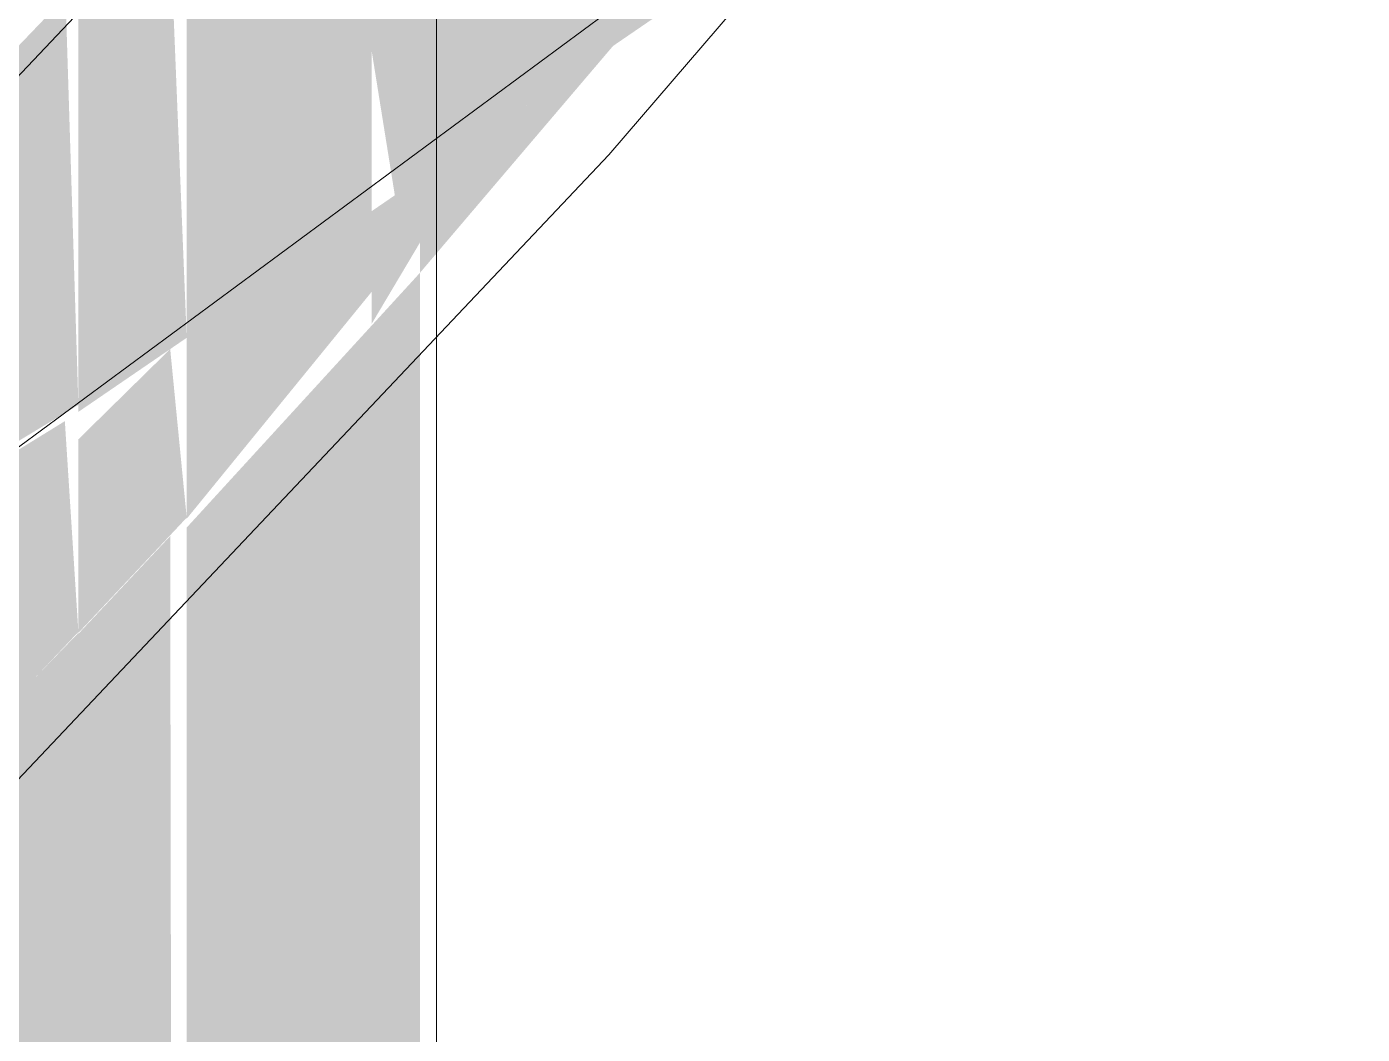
# Model space of a CAD drawing. Header units: millimetres. Extents: x -3576 to 4228, y -1686 to 5244.
# Drawn here: x -1126.11 to -1109.53, y 740.88 to 753.39 of the extents above; entities that cross this region are included whole.
import ezdxf

# ---------------------------------------------------------------- set-up
doc = ezdxf.new("R2010")
doc.units = ezdxf.units.MM
doc.layers.add('A_--------_E-', color=8, linetype='Continuous', lineweight=9)
doc.layers.add('M-_EQPT----_E', color=7, linetype='Continuous', lineweight=9)

# ---------------------------------------------------------------- blocks, each defined once
blk = doc.blocks.new('PNS-Filter column D1200 _180 Left feed 50-50_ - ASY PNS-Filter column D1200_iam-904181-В50 Аксонометрия')
at = {"layer": 'A_--------_E-'}
h = blk.add_hatch(color=254, dxfattribs=at)
h.paths.add_polyline_path([(-1124.122, 750.313), (-1121.824, 753.079), (-1121.538, 751.297), (-1121.225, 751.512), (-1121.225, 756.614), (-1121.824, 755.974), (-1121.824, 754.348), (-1124.122, 752.494), (-1124.122, 751.44)])
h.paths.add_polyline_path([(-1121.225, 756.614), (-1120.247, 757.328), (-1121.225, 757.276), (-1121.225, 756.93)])
h.paths.add_polyline_path([(-1116.567, 760.012), (-1105.431, 768.49), (-1088.71, 790.414), (-1089.864, 791.035), (-1089.429, 792.059), (-1094.41, 787.899), (-1096.219, 789.811), (-1090.808, 791.188), (-1094.657, 792.608), (-1101.195, 783.2), (-1109.586, 772.845), (-1109.109, 771.189), (-1116.33, 760.367)])
h.paths.add_polyline_path([(-1111.087, 776.418), (-1109.205, 777.383), (-1106.511, 786.097), (-1111.824, 778.894), (-1111.897, 778.05), (-1111.244, 776.735)])
h = blk.add_hatch(color=254, dxfattribs=at)
h.paths.add_polyline_path([(-1217.052, 681.189), (-1216.098, 681.579), (-1216.098, 683.194), (-1216.617, 682.472), (-1216.853, 681.577)])
h.paths.add_polyline_path([(-1121.225, 751.512), (-1118.063, 753.675), (-1110.208, 762.262), (-1106.872, 767.083), (-1116.588, 759.979), (-1118.623, 756.93), (-1120.247, 757.328), (-1121.225, 756.614), (-1121.225, 753.8)])
h.paths.add_polyline_path([(-1121.824, 749.704), (-1121.225, 750.712), (-1121.225, 751.512), (-1121.824, 751.101), (-1121.824, 749.719)])
h.paths.add_polyline_path([(-1109.418, 782.31), (-1108.457, 783.312), (-1109.148, 782.661)])
h = blk.add_hatch(color=254, dxfattribs=at)
h.paths.add_polyline_path([(-1124.122, 749.528), (-1121.824, 751.101), (-1121.824, 753.079), (-1124.122, 750.313)])
h.paths.add_polyline_path([(-1124.122, 752.494), (-1121.824, 754.348), (-1122.102, 755.974), (-1124.122, 754.706), (-1124.122, 752.658)])
h = blk.add_hatch(color=254, dxfattribs=at)
h.paths.add_polyline_path([(-1124.122, 572.444), (-1124.122, 575.69), (-1125.467, 575.342), (-1124.835, 573.98)])
h.paths.add_polyline_path([(-1125.467, 599.539), (-1124.122, 599.747), (-1124.122, 607.747), (-1125.467, 607.319), (-1125.467, 600.446)])
h.paths.add_polyline_path([(-1125.467, 748.608), (-1124.122, 749.528), (-1124.327, 754.578), (-1125.467, 753.862), (-1125.467, 748.695)])
h = blk.add_hatch(color=254, dxfattribs=at)
h.paths.add_polyline_path([(-1191.15, 565.321), (-1125.528, 575.473), (-1135.945, 597.918), (-1191.15, 589.378), (-1191.15, 566.217)])
h.paths.add_polyline_path([(-1167.367, 582.272), (-1171.584, 582.878), (-1173.491, 584.433), (-1173.332, 585.01), (-1171.161, 583.376), (-1167.163, 583.179), (-1164.331, 584.433), (-1164.331, 583.617), (-1166.716, 582.56)])
h.paths.add_polyline_path([(-1135.945, 597.918), (-1125.467, 599.539), (-1125.734, 607.498), (-1139.314, 605.177), (-1137.118, 600.446)])
h.paths.add_polyline_path([(-1137.372, 741.51), (-1125.467, 748.695), (-1125.626, 753.762), (-1136.545, 742.364)])
h.paths.add_polyline_path([(-1191.15, 696.168), (-1171.232, 710.801), (-1143.12, 735.579), (-1137.926, 741.191), (-1151.666, 733.495), (-1173.644, 723.421), (-1191.15, 716.841), (-1191.15, 697.181)])
h.paths.add_polyline_path([(-1175.493, 746.392), (-1174.239, 748.565), (-1173.934, 751.349), (-1174.997, 747.971)])
h = blk.add_hatch(color=10, dxfattribs=at)
h.paths.add_polyline_path([(-1228.793, 664.154), (-1216.098, 672.025), (-1216.098, 679.04), (-1219.25, 676.923), (-1221.915, 671.75), (-1228.645, 664.317)])
h.paths.add_polyline_path([(-1121.225, 750.336), (-1118.829, 753.151), (-1121.225, 751.512), (-1121.225, 750.351)])
for color, points in [(254, [(-1124.122, 747.282), (-1121.824, 750.101), (-1121.824, 751.101), (-1124.122, 749.528), (-1124.122, 747.295)]), (10, [(-1124.122, 618.17), (-1121.225, 618.618), (-1121.225, 750.336), (-1124.122, 747.172), (-1124.122, 624.894)]), (254, [(-1125.467, 617.962), (-1124.122, 618.17), (-1124.327, 747.066), (-1125.467, 745.853), (-1125.467, 624.894)])]:
    blk.add_hatch(color=color, dxfattribs=at).paths.add_polyline_path(points)
h = blk.add_hatch(color=254, dxfattribs=at)
h.paths.add_polyline_path([(-1125.467, 607.539), (-1124.122, 607.747), (-1124.122, 618.17), (-1125.467, 617.962), (-1125.467, 613.254)])
h.paths.add_polyline_path([(-1125.467, 745.864), (-1124.122, 747.295), (-1124.327, 749.388), (-1125.467, 748.268), (-1125.467, 745.876)])
h = blk.add_hatch(color=254, dxfattribs=at)
h.paths.add_polyline_path([(-1191.15, 558.489), (-1125.467, 568.65), (-1125.528, 575.473), (-1191.15, 565.321), (-1191.15, 558.566)])
h.paths.add_polyline_path([(-1191.15, 589.378), (-1135.945, 597.918), (-1139.409, 605.382), (-1191.15, 597.158), (-1191.15, 590.839)])
h.paths.add_polyline_path([(-1191.15, 604.513), (-1145.396, 611.591), (-1143.12, 611.418), (-1141.722, 610.366), (-1139.115, 605.428), (-1125.467, 607.539), (-1125.467, 617.962), (-1191.15, 607.8), (-1191.15, 605.428)])
h.paths.add_polyline_path([(-1191.15, 688.503), (-1170.218, 704.118), (-1149.238, 721.728), (-1138.524, 732.101), (-1125.467, 745.876), (-1125.635, 748.493), (-1130.824, 745.291), (-1137.926, 740.939), (-1147.113, 731.778), (-1172.097, 710.129), (-1191.15, 696.168), (-1191.15, 688.757)])
h = blk.add_hatch(color=254, dxfattribs=at)
h.paths.add_polyline_path([(-1191.15, 597.378), (-1139.43, 605.428), (-1141.722, 610.366), (-1143.12, 611.418), (-1146.515, 611.418), (-1191.15, 604.513), (-1191.15, 600.446)])
h.paths.add_polyline_path([(-1191.15, 607.8), (-1125.467, 617.962), (-1125.467, 745.864), (-1144.932, 725.745), (-1153.888, 717.625), (-1174.663, 700.801), (-1191.15, 688.503), (-1191.15, 613.254)])
for p, q in [((-1121.02, 756.764), (-1121.02, 751.651)), ((-1124.774, 754.297), (-1136.104, 742.321)), ((-1121.02, 751.651), (-1121.02, 750.567)), ((-1121.02, 750.567), (-1121.02, 571.996))]:
    blk.add_line(p, q, dxfattribs=at)
for points in [[(-1306.005, 1110.797, 0), (-1333.931, 1055.841, 0), (-1355.202, 999.464, 0), (-1369.094, 943.584, 0), (-1375.133, 890.106, 0), (-1373.114, 840.85, 0), (-1363.106, 797.493, 0), (-1345.449, 761.512, 0), (-1320.745, 734.133, 0), (-1289.836, 716.287, 0), (-1253.772, 708.582, 0), (-1213.784, 711.282, 0), (-1171.232, 724.293, 0), (-1127.565, 747.172, 0), (-1084.271, 779.142, 0), (-1055.725, 805.602, 0)], [(-1116.142, 754.989, 0), (-1118.88, 751.799, 0), (-1131.844, 738.096, 0), (-1145.513, 724.929, 0), (-1159.851, 712.293, 0), (-1174.826, 700.181, 0), (-1190.407, 688.589, 0), (-1206.568, 677.511, 0), (-1223.281, 666.942, 0), (-1233.414, 660.93, 0)]]:
    blk.add_polyline3d(points, dxfattribs=at)
blk = doc.blocks.new('PNS-Filter column D1200 _180 Left feed 50-50_ - Standard-909429-В50 Аксонометрия')
blk.add_blockref('PNS-Filter column D1200 _180 Left feed 50-50_ - ASY PNS-Filter column D1200_iam-904181-В50 Аксонометрия', (0, 0))

msp = doc.modelspace()

# ---------------------------------------------------------------- block references
at = {"layer": 'M-_EQPT----_E'}
msp.add_blockref('PNS-Filter column D1200 _180 Left feed 50-50_ - Standard-909429-В50 Аксонометрия', (0, 0), dxfattribs=at)

doc.saveas('drawing.dxf')
